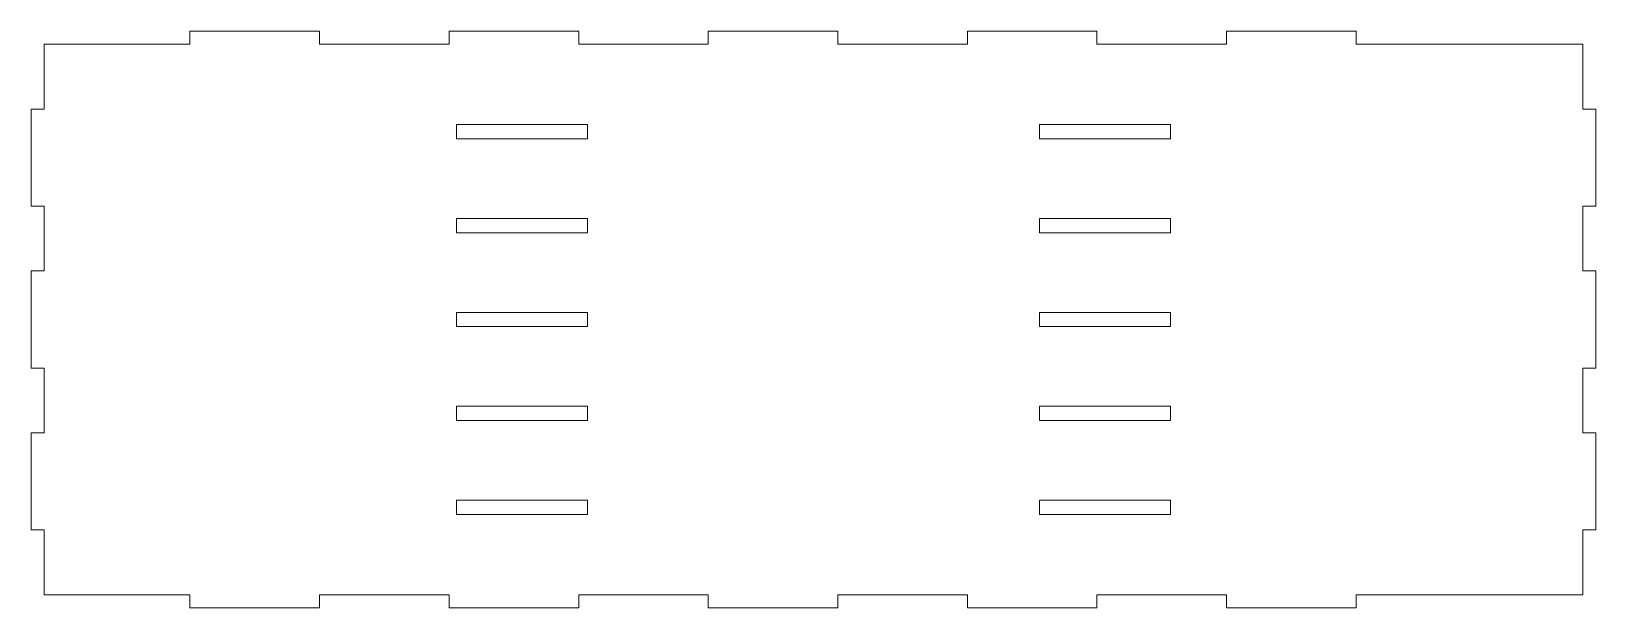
# Model space of a CAD drawing. Header units: millimetres. Extents: x -4 to 479, y -4 to 174.
import ezdxf

# ---------------------------------------------------------------- set-up
doc = ezdxf.new("R2010")
doc.units = ezdxf.units.MM

msp = doc.modelspace()

# ---------------------------------------------------------------- linework, layer by layer
at = {"color": 7, "linetype": 'Continuous', "lineweight": 15}
for p, q in [((85, 174), (45, 174)), ((45, 174), (45, 170)), ((85, 170), (85, 174)), ((165, 174), (125, 174)), ((125, 174), (125, 170)), ((165, 170), (165, 174)), ((245, 174), (205, 174)), ((205, 174), (205, 170)), ((245, 170), (245, 174)), ((325, 174), (285, 174)), ((285, 174), (285, 170)), ((325, 170), (325, 174)), ((405, 174), (365, 174)), ((365, 174), (365, 170)), ((405, 170), (405, 174)), ((45, 170), (0, 170)), ((0, 170), (0, 150)), ((125, 170), (85, 170)), ((205, 170), (165, 170)), ((285, 170), (245, 170)), ((365, 170), (325, 170)), ((475, 170), (405, 170)), ((475, 150), (475, 170)), ((0, 150), (-4, 150)), ((-4, 150), (-4, 120)), ((479, 150), (475, 150)), ((479, 120), (479, 150)), ((127.3, 145.2), (127.3, 140.8)), ((167.7, 145.2), (127.3, 145.2)), ((167.7, 140.8), (167.7, 145.2)), ((347.7, 145.2), (307.3, 145.2)), ((307.3, 145.2), (307.3, 140.8)), ((347.7, 140.8), (347.7, 145.2)), ((127.3, 140.8), (167.7, 140.8)), ((307.3, 140.8), (347.7, 140.8)), ((-4, 120), (0, 120)), ((0, 120), (0, 100)), ((127.3, 116.2), (127.3, 111.8)), ((167.7, 116.2), (127.3, 116.2)), ((167.7, 111.8), (167.7, 116.2)), ((347.7, 116.2), (307.3, 116.2)), ((307.3, 116.2), (307.3, 111.8)), ((347.7, 111.8), (347.7, 116.2)), ((475, 100), (475, 120)), ((475, 120), (479, 120)), ((127.3, 111.8), (167.7, 111.8)), ((307.3, 111.8), (347.7, 111.8)), ((0, 100), (-4, 100)), ((-4, 100), (-4, 70)), ((479, 100), (475, 100)), ((479, 70), (479, 100)), ((127.3, 87.2), (127.3, 82.8)), ((167.7, 87.2), (127.3, 87.2)), ((167.7, 82.8), (167.7, 87.2)), ((347.7, 87.2), (307.3, 87.2)), ((307.3, 87.2), (307.3, 82.8)), ((347.7, 82.8), (347.7, 87.2)), ((127.3, 82.8), (167.7, 82.8)), ((307.3, 82.8), (347.7, 82.8)), ((-4, 70), (0, 70)), ((0, 70), (0, 50)), ((475, 50), (475, 70)), ((475, 70), (479, 70)), ((127.3, 58.2), (127.3, 53.8)), ((167.7, 58.2), (127.3, 58.2)), ((167.7, 53.8), (167.7, 58.2)), ((347.7, 58.2), (307.3, 58.2)), ((307.3, 58.2), (307.3, 53.8)), ((347.7, 53.8), (347.7, 58.2)), ((127.3, 53.8), (167.7, 53.8)), ((307.3, 53.8), (347.7, 53.8)), ((0, 50), (-4, 50)), ((-4, 50), (-4, 20)), ((479, 50), (475, 50)), ((479, 20), (479, 50)), ((127.3, 29.2), (127.3, 24.8)), ((167.7, 29.2), (127.3, 29.2)), ((167.7, 24.8), (167.7, 29.2)), ((347.7, 29.2), (307.3, 29.2)), ((307.3, 29.2), (307.3, 24.8)), ((347.7, 24.8), (347.7, 29.2)), ((127.3, 24.8), (167.7, 24.8)), ((307.3, 24.8), (347.7, 24.8)), ((-4, 20), (0, 20)), ((0, 20), (0, 0)), ((475, 0), (475, 20)), ((475, 20), (479, 20)), ((0, 0), (45, 0)), ((45, 0), (45, -4)), ((85, -4), (85, 0)), ((85, 0), (125, 0)), ((125, 0), (125, -4)), ((165, -4), (165, 0)), ((165, 0), (205, 0)), ((205, 0), (205, -4)), ((245, -4), (245, 0)), ((245, 0), (285, 0)), ((285, 0), (285, -4)), ((325, -4), (325, 0)), ((325, 0), (365, 0)), ((365, 0), (365, -4)), ((405, -4), (405, 0)), ((405, 0), (475, 0)), ((45, -4), (85, -4)), ((125, -4), (165, -4)), ((205, -4), (245, -4)), ((285, -4), (325, -4)), ((365, -4), (405, -4))]:
    msp.add_line(p, q, dxfattribs=at)

doc.saveas('drawing.dxf')
